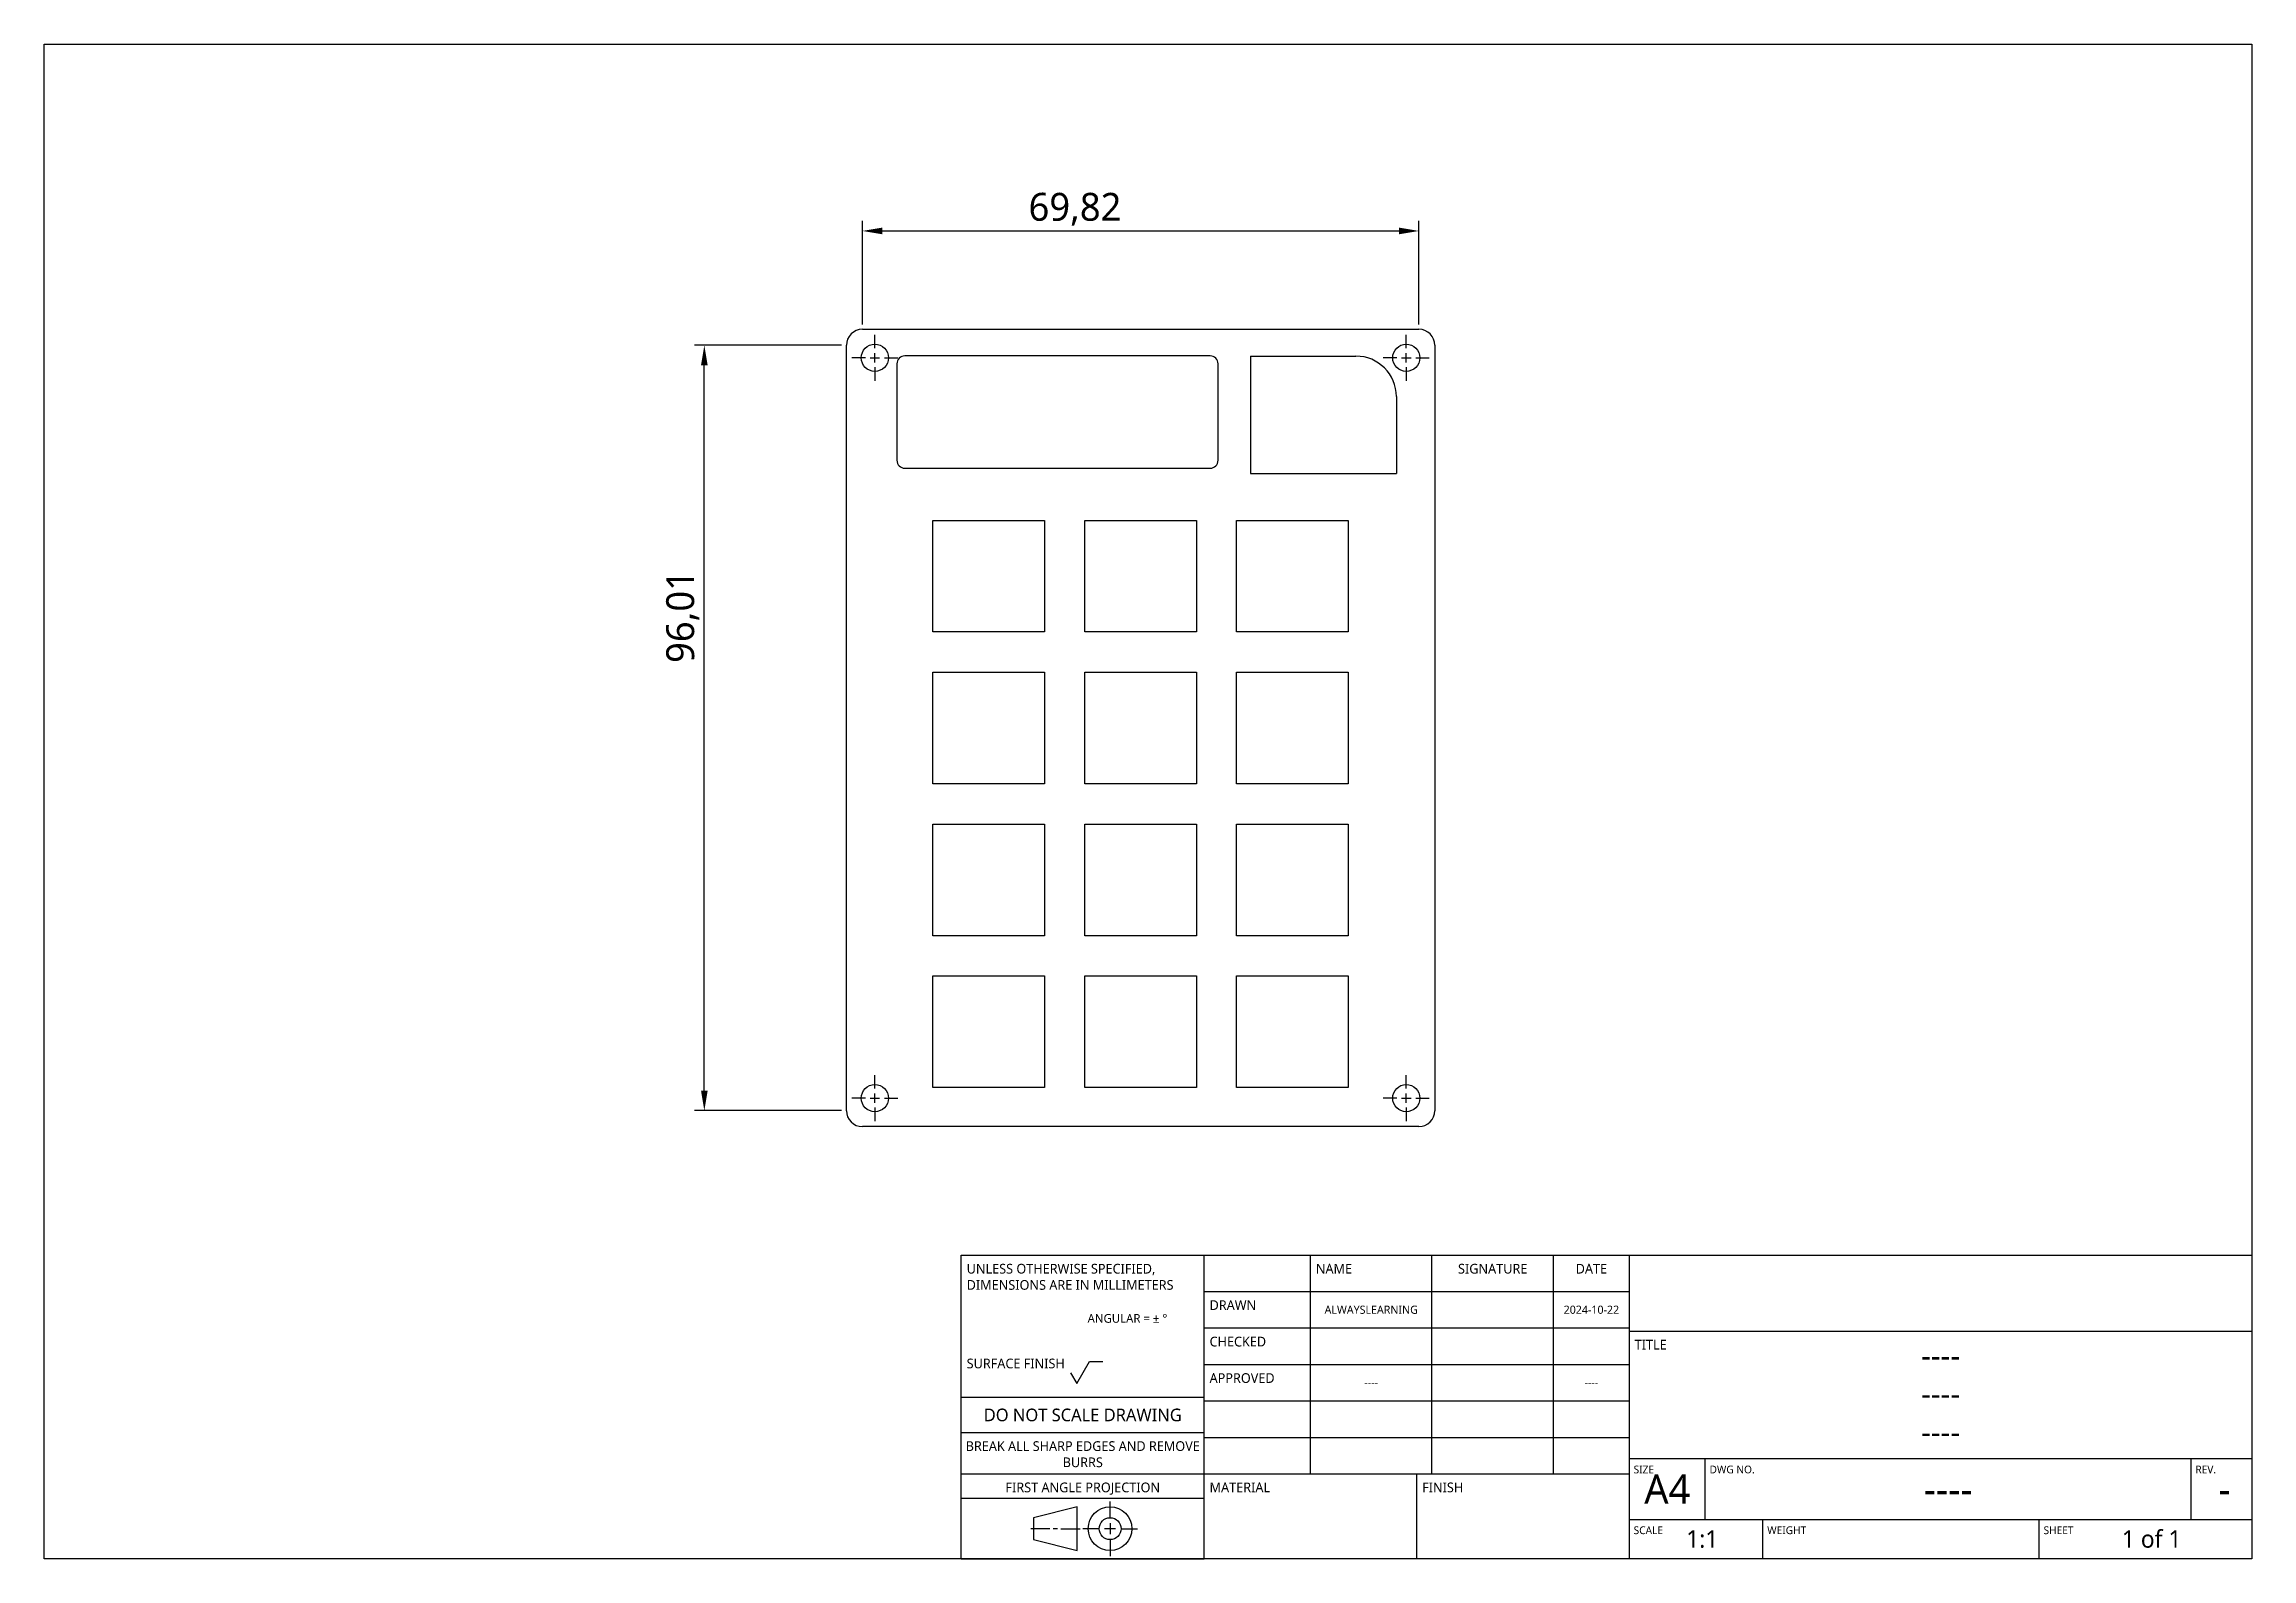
# Model space of a CAD drawing. Extents: x 20 to 297, y 10 to 200.
import ezdxf

# ---------------------------------------------------------------- set-up
doc = ezdxf.new("R2010")
doc.units = 0
doc.header["$LTSCALE"] = 12.7
doc.header["$PDMODE"] = 33
doc.header["$PDSIZE"] = 1
doc.linetypes.add('CENTER', pattern=[0.787402, 0.492126, -0.098425, 0.098425, -0.098425])
doc.layers.get('DEFPOINTS').update_dxf_attribs({"linetype": 'CONTINUOUS'})
for name, color, linetype in [('ANNOTATION_TEXT', 7, 'CONTINUOUS'), ('BORDER_FRAME', 7, 'CONTINUOUS'), ('CENTERMARKS', 7, 'CONTINUOUS'), ('TITLE_BLOCK', 7, 'CONTINUOUS'), ('VISIBLE', 7, 'CONTINUOUS')]:
    doc.layers.add(name, color=color, linetype=linetype)
doc.styles.add('ONSHAPE-STANDARD', font='NotoSans-Regular.ttf')
doc.styles.add('ONSHAPE-STANDARD-DIMENSION', font='')
doc.styles.add('ONSHAPE-STANDARD-FIELDS', font='')
doc.styles.get('ONSHAPE-STANDARD-DIMENSION').set_extended_font_data('Noto Sans')
doc.styles.get('ONSHAPE-STANDARD-FIELDS').set_extended_font_data('Noto Sans')
doc.dimstyles.new('ONSHAPE-ISO-25$0', dxfattribs={"dimtxt": 3.5, "dimasz": 2.5, "dimexe": 1.25, "dimexo": 0.625, "dimtad": 1, "dimtxsty": 'ONSHAPE-STANDARD-DIMENSION', "dimcen": 2.5, "dimclrd": 7, "dimclre": 7, "dimclrt": 7, "dimadec": 1, "dimazin": 3, "dimtfac": 1, "dimtmove": 0, "dimatfit": 3})

# ---------------------------------------------------------------- blocks, each defined once
blk = doc.blocks.new('*D1')
at = {"layer": 'ANNOTATION_TEXT', "color": 7}
for p, q in [((122.66, 164.85), (122.66, 177.82)), ((192.48, 164.85), (192.48, 177.82)), ((125.16, 176.57), (189.98, 176.57))]:
    blk.add_line(p, q, dxfattribs=at)
for points in [[(125.16, 176.99), (125.16, 176.15), (122.66, 176.57)], [(189.98, 176.15), (189.98, 176.99), (192.48, 176.57)]]:
    blk.add_solid(points, dxfattribs=at)
at = {"layer": 'DEFPOINTS', "color": 0}
for p in [(192.48, 176.57), (122.66, 164.23), (192.48, 164.23)]:
    blk.add_point(p, dxfattribs=at)
at = {"layer": 'ANNOTATION_TEXT', "color": 7, "insert": (149.34, 179.28), "char_height": 3.5, "attachment_point": 5, "style": 'ONSHAPE-STANDARD-DIMENSION'}
blk.add_mtext('69,82', dxfattribs=at)
blk = doc.blocks.new('*D2')
at = {"layer": 'ANNOTATION_TEXT', "color": 7}
for p, q in [((120.03, 162.23), (101.58, 162.23)), ((102.83, 68.72), (102.83, 159.73)), ((120.03, 66.22), (101.58, 66.22))]:
    blk.add_line(p, q, dxfattribs=at)
for points in [[(103.25, 159.73), (102.42, 159.73), (102.83, 162.23)], [(102.42, 68.72), (103.25, 68.72), (102.83, 66.22)]]:
    blk.add_solid(points, dxfattribs=at)
at = {"layer": 'DEFPOINTS', "color": 0}
for p in [(102.83, 162.23), (120.66, 162.23), (120.66, 66.22)]:
    blk.add_point(p, dxfattribs=at)
at = {"layer": 'ANNOTATION_TEXT', "color": 7, "insert": (100.12, 128.21), "char_height": 3.5, "attachment_point": 5, "rotation": 90, "style": 'ONSHAPE-STANDARD-DIMENSION'}
blk.add_mtext('96,01', dxfattribs=at)

msp = doc.modelspace()

# ---------------------------------------------------------------- linework, layer by layer
at = {"layer": 'BORDER_FRAME'}
for p, q in [((20, 10), (20, 200)), ((20, 200), (297, 200)), ((297, 200), (297, 10)), ((297, 10), (20, 10))]:
    msp.add_line(p, q, dxfattribs=at)
at = {"layer": 'CENTERMARKS', "linetype": 'CENTER'}
for p, q in [((124.23, 161.847), (124.23, 163.547)), ((190.905, 161.847), (190.905, 163.547)), ((123.04, 160.657), (121.34, 160.657)), ((124.23, 159.467), (124.23, 157.767)), ((125.42, 160.657), (127.12, 160.657)), ((189.715, 160.657), (188.015, 160.657)), ((190.905, 159.467), (190.905, 157.767)), ((192.095, 160.657), (193.795, 160.657)), ((124.23, 68.979), (124.23, 70.679)), ((190.905, 68.979), (190.905, 70.679)), ((123.04, 67.789), (121.34, 67.789)), ((124.23, 66.599), (124.23, 64.899)), ((125.42, 67.789), (127.12, 67.789)), ((189.715, 67.789), (188.015, 67.789)), ((190.905, 66.599), (190.905, 64.899)), ((192.095, 67.789), (193.795, 67.789))]:
    msp.add_line(p, q, dxfattribs=at)
at = {"layer": 'CENTERMARKS', "linetype": 'CONTINUOUS'}
for p, q in [((124.23, 160.062), (124.23, 161.252)), ((190.905, 160.062), (190.905, 161.252)), ((123.635, 160.657), (124.825, 160.657)), ((190.31, 160.657), (191.5, 160.657)), ((123.635, 67.789), (124.825, 67.789)), ((124.23, 67.194), (124.23, 68.384)), ((190.31, 67.789), (191.5, 67.789)), ((190.905, 67.194), (190.905, 68.384))]:
    msp.add_line(p, q, dxfattribs=at)
at = {"layer": 'TITLE_BLOCK'}
for p, q in [((135.075, 10), (135.075, 48.1)), ((135.075, 48.1), (165.555, 48.1)), ((165.555, 10), (165.555, 48.1)), ((165.555, 48.1), (218.895, 48.1)), ((178.89, 20.668), (178.89, 48.1)), ((194.13, 20.668), (194.13, 48.1)), ((209.37, 20.668), (209.37, 48.1)), ((218.895, 10), (218.895, 48.1)), ((218.895, 48.1), (297, 48.1)), ((165.555, 43.528), (218.895, 43.528)), ((165.555, 38.956), (218.895, 38.956)), ((218.895, 38.575), (297, 38.575)), ((148.791, 33.317), (149.553, 31.997)), ((149.553, 31.997), (151.153, 34.769)), ((151.153, 34.769), (152.83, 34.769)), ((165.555, 34.384), (218.895, 34.384)), ((135.075, 30.269), (165.555, 30.269)), ((165.555, 29.812), (218.895, 29.812)), ((135.075, 25.85), (165.555, 25.85)), ((165.555, 25.24), (218.895, 25.24)), ((218.895, 22.573), (297, 22.573)), ((228.42, 14.953), (228.42, 22.573)), ((289.38, 14.953), (289.38, 22.573)), ((135.075, 20.668), (165.555, 20.668)), ((165.555, 20.668), (218.895, 20.668)), ((192.225, 10), (192.225, 20.668)), ((135.075, 17.62), (165.555, 17.62)), ((153.744, 15.151), (153.744, 17.209)), ((149.629, 16.523), (144.143, 15.151)), ((144.143, 15.151), (144.143, 12.408)), ((149.629, 11.036), (149.629, 16.523)), ((153.744, 14.465), (153.744, 13.094)), ((218.895, 14.953), (297, 14.953)), ((235.659, 10), (235.659, 14.953)), ((270.33, 10), (270.33, 14.953)), ((146.2, 13.78), (143.8, 13.78)), ((144.143, 12.408), (149.629, 11.036)), ((147.16, 13.78), (146.612, 13.78)), ((147.572, 13.78), (149.972, 13.78)), ((152.372, 13.78), (150.315, 13.78)), ((154.43, 13.78), (153.058, 13.78)), ((153.744, 12.408), (153.744, 10.351)), ((155.116, 13.78), (157.173, 13.78)), ((135.075, 10), (165.555, 10))]:
    msp.add_line(p, q, dxfattribs=at)
for radius in [2.743, 1.372]:
    msp.add_circle((153.744, 13.78), radius, dxfattribs=at)
at = {"layer": 'VISIBLE'}
for p, q in [((122.658, 164.229), (192.476, 164.229)), ((120.658, 66.217), (120.658, 162.229)), ((166.292, 160.898), (127.992, 160.898)), ((171.363, 160.864), (184.593, 160.864)), ((171.363, 160.864), (171.363, 146.164)), ((194.476, 162.229), (194.476, 66.217)), ((126.992, 159.898), (126.992, 147.798)), ((167.292, 147.798), (167.292, 159.898)), ((189.663, 155.794), (189.663, 146.164)), ((127.992, 146.798), (166.292, 146.798)), ((171.363, 146.164), (189.663, 146.164)), ((131.517, 140.266), (145.516, 140.266)), ((131.517, 126.267), (131.517, 140.266)), ((145.516, 140.266), (145.516, 126.267)), ((150.567, 140.266), (164.566, 140.266)), ((150.567, 126.267), (150.567, 140.266)), ((164.566, 140.266), (164.566, 126.267)), ((169.617, 140.266), (183.616, 140.266)), ((169.617, 126.267), (169.617, 140.266)), ((183.616, 140.266), (183.616, 126.267)), ((145.516, 126.267), (131.517, 126.267)), ((164.566, 126.267), (150.567, 126.267)), ((183.616, 126.267), (169.617, 126.267)), ((131.517, 121.216), (145.516, 121.216)), ((131.517, 107.217), (131.517, 121.216)), ((145.516, 121.216), (145.516, 107.217)), ((150.567, 121.216), (164.566, 121.216)), ((150.567, 107.217), (150.567, 121.216)), ((164.566, 121.216), (164.566, 107.217)), ((169.617, 121.216), (183.616, 121.216)), ((169.617, 107.217), (169.617, 121.216)), ((183.616, 121.216), (183.616, 107.217)), ((145.516, 107.217), (131.517, 107.217)), ((164.566, 107.217), (150.567, 107.217)), ((183.616, 107.217), (169.617, 107.217)), ((131.517, 102.166), (145.516, 102.166)), ((131.517, 88.167), (131.517, 102.166)), ((145.516, 102.166), (145.516, 88.167)), ((150.567, 102.166), (164.566, 102.166)), ((150.567, 88.167), (150.567, 102.166)), ((164.566, 102.166), (164.566, 88.167)), ((169.617, 102.166), (183.616, 102.166)), ((169.617, 88.167), (169.617, 102.166)), ((183.616, 102.166), (183.616, 88.167)), ((145.516, 88.167), (131.517, 88.167)), ((164.566, 88.167), (150.567, 88.167)), ((183.616, 88.167), (169.617, 88.167)), ((131.517, 83.116), (145.516, 83.116)), ((131.517, 69.117), (131.517, 83.116)), ((145.516, 83.116), (145.516, 69.117)), ((150.567, 83.116), (164.566, 83.116)), ((150.567, 69.117), (150.567, 83.116)), ((164.566, 83.116), (164.566, 69.117)), ((169.617, 83.116), (183.616, 83.116)), ((169.617, 69.117), (169.617, 83.116)), ((183.616, 83.116), (183.616, 69.117)), ((145.516, 69.117), (131.517, 69.117)), ((164.566, 69.117), (150.567, 69.117)), ((183.616, 69.117), (169.617, 69.117)), ((192.476, 64.217), (122.658, 64.217))]:
    msp.add_line(p, q, dxfattribs=at)
for centre in [(124.23, 160.657), (190.905, 160.657), (124.23, 67.789), (190.905, 67.789)]:
    msp.add_circle(centre, 1.7, dxfattribs=at)
for centre, radius, start, end in [((122.658, 162.229), 2, 90, 180), ((192.476, 162.229), 2, 0, 90), ((127.992, 159.898), 1, 90, 180), ((166.292, 159.898), 1, 0, 90), ((184.593, 155.794), 5.07, 0, 90), ((127.992, 147.798), 1, 180, 270), ((166.292, 147.798), 1, 270, 0), ((122.658, 66.217), 2, 180, 270), ((192.476, 66.217), 2, 270, 0)]:
    msp.add_arc(centre, radius, start, end, dxfattribs=at)

# ---------------------------------------------------------------- texts
at = {"layer": 'TITLE_BLOCK'}
for s, insert, char_height, width, attachment_point, style in [('UNLESS OTHERWISE SPECIFIED, DIMENSIONS ARE IN MILLIMETERS', (135.746, 47.003), 1.2192, 29.8704, 1, 'ONSHAPE-STANDARD'), ('NAME', (179.561, 47.003), 1.2192, 14.9352, 1, 'ONSHAPE-STANDARD'), ('SIGNATURE', (201.75, 47.003), 1.2192, 14.9352, 2, 'ONSHAPE-STANDARD'), ('DATE', (214.132, 47.003), 1.2192, 9.3345, 2, 'ONSHAPE-STANDARD'), ('DRAWN', (166.226, 42.431), 1.2192, 13.0683, 1, 'ONSHAPE-STANDARD'), ('ALWAYSLEARNING', (186.51, 41.242), 1.02413, 15.24, 5, 'ONSHAPE-STANDARD-FIELDS'), ('2024-10-22', (214.132, 41.242), 1.0241, 9.525, 5, 'ONSHAPE-STANDARD-FIELDS'), ('^JANGULAR = ± °^J', (150.919, 42.54), 1.09728, 14.9352, 1, 'ONSHAPE-STANDARD'), ('CHECKED', (166.226, 37.859), 1.2192, 13.0683, 1, 'ONSHAPE-STANDARD'), ('TITLE', (219.566, 37.478), 1.2192, 9.3345, 1, 'ONSHAPE-STANDARD'), ('SURFACE FINISH', (135.746, 35.116), 1.2192, 14.9352, 1, 'ONSHAPE-STANDARD'), ('APPROVED', (166.226, 33.287), 1.2192, 13.0683, 1, 'ONSHAPE-STANDARD'), ('----', (257.947, 35.527), 2.9261, 70.485, 5, 'ONSHAPE-STANDARD-FIELDS'), ('----', (186.51, 32.098), 1.0241, 15.24, 5, 'ONSHAPE-STANDARD-FIELDS'), ('----', (214.132, 32.098), 1.0241, 9.525, 5, 'ONSHAPE-STANDARD-FIELDS'), ('----', (257.947, 30.726), 2.9261, 70.485, 5, 'ONSHAPE-STANDARD-FIELDS'), ('DO NOT SCALE DRAWING', (150.315, 28.843), 1.58496, 29.8704, 2, 'ONSHAPE-STANDARD'), ('----', (257.947, 25.926), 2.9261, 70.485, 5, 'ONSHAPE-STANDARD-FIELDS'), ('BREAK ALL SHARP EDGES AND REMOVE BURRS', (150.315, 24.752), 1.2192, 29.8704, 2, 'ONSHAPE-STANDARD'), ('FIRST ANGLE PROJECTION', (150.315, 19.571), 1.2192, 29.8704, 2, 'ONSHAPE-STANDARD'), ('MATERIAL', (166.226, 19.571), 1.2192, 26.1366, 1, 'ONSHAPE-STANDARD'), ('FINISH', (192.896, 19.571), 1.2192, 26.1366, 1, 'ONSHAPE-STANDARD'), ('SIZE', (219.431, 21.695), 0.9754, 9.3345, 1, 'ONSHAPE-STANDARD'), ('A4', (223.657, 18.763), 3.6576, 9.525, 5, 'ONSHAPE-STANDARD-FIELDS'), ('DWG NO.', (228.956, 21.695), 0.9754, 59.7408, 1, 'ONSHAPE-STANDARD'), ('REV.', (289.916, 21.695), 0.9754, 7.4676, 1, 'ONSHAPE-STANDARD'), ('----', (258.9, 18.763), 3.6576, 60.96, 5, 'ONSHAPE-STANDARD-FIELDS'), ('-', (293.571, 18.763), 3.658, 6.858, 5, 'ONSHAPE-STANDARD-FIELDS'), ('SCALE', (219.431, 14.075), 0.9754, 16.42872, 1, 'ONSHAPE-STANDARD'), ('WEIGHT', (236.195, 14.075), 0.9754, 33.97758, 1, 'ONSHAPE-STANDARD'), ('SHEET', (270.866, 14.075), 0.9754, 26.1366, 1, 'ONSHAPE-STANDARD'), ('1:1', (228.039, 12.476), 2.1946, 15.24, 5, 'ONSHAPE-STANDARD-FIELDS'), ('1 of 1', (284.427, 12.476), 2.1946, 25.146, 5, 'ONSHAPE-STANDARD-FIELDS')]:
    msp.add_mtext(s, dxfattribs=dict(at, insert=insert, char_height=char_height, width=width, attachment_point=attachment_point, style=style))

# ---------------------------------------------------------------- dimensions: what is measured, and where the dimension line sits
at = {"layer": 'ANNOTATION_TEXT'}
for base, p1, p2, angle, picture, middle in [((192.476, 176.569), (122.658, 164.229), (192.476, 164.229), 0, '*D1', (149.337, 176.569)), ((102.834, 162.229), (120.658, 66.217), (120.658, 162.229), 90, '*D2', (102.834, 128.215))]:
    dim = msp.add_linear_dim(base=base, p1=p1, p2=p2, angle=angle, dimstyle='ONSHAPE-ISO-25$0', override={"dimlfac": 1, "dimpost": ''}, dxfattribs=at)
    dim.commit()
    dim.dimension.update_dxf_attribs({"geometry": picture, "text_midpoint": middle, "dimtype": 161})

doc.saveas('drawing.dxf')
